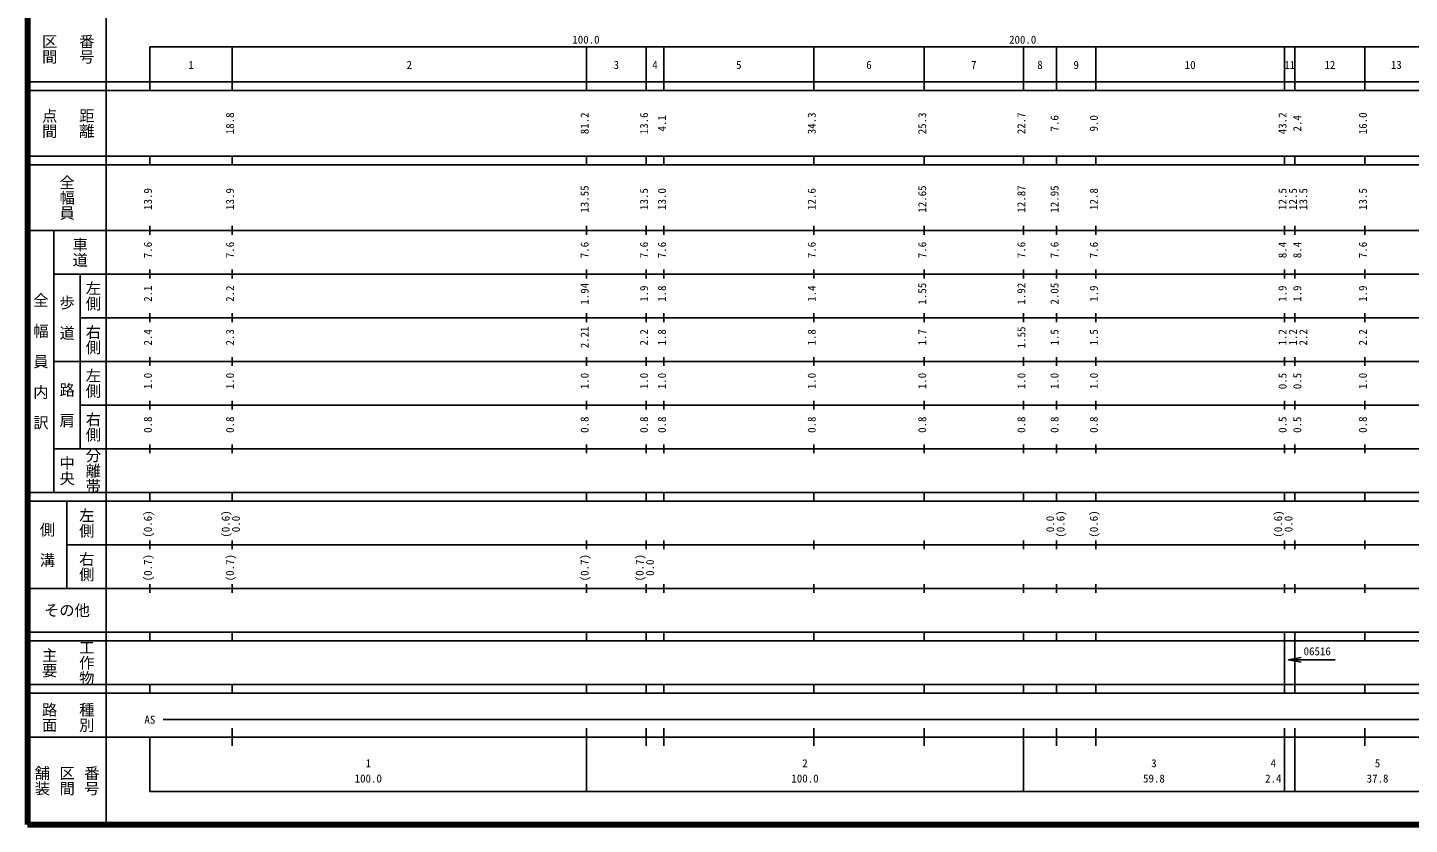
# Model space of a CAD drawing. Units: millimetres on the paper, enlarged 1000 times. Extents: x 40000 to 680000, y 20000 to 380000.
# Drawn here: x 40000 to 356389, y 20000 to 202409 of the extents above; entities that cross this region are included whole.
import ezdxf
from ezdxf.enums import TextEntityAlignment as Align

# ---------------------------------------------------------------- set-up
doc = ezdxf.new("R2010")
doc.units = ezdxf.units.MM
doc.header["$LTSCALE"] = 1000
doc.layers.add('M-TTL', color=2, linetype='Continuous', lineweight=140)
doc.layers.add('M-TTL-BAND', color=7, linetype='Continuous', lineweight=25)
doc.styles.add('@ＭＳ ゴシック', font='')
doc.styles.add('ＭＳ ゴシック', font='')
doc.styles.get('@ＭＳ ゴシック').set_extended_font_data('@MS Gothic')
doc.styles.get('ＭＳ ゴシック').set_extended_font_data('MS Gothic')

# ---------------------------------------------------------------- blocks, each defined once
blk = doc.blocks.new('open_arrow')
at = {"color": 0, "linetype": 'Continuous', "lineweight": -2}
blk.add_lwpolyline([(7.5, 1.25), (0, 0), (7.5, -1.25)], dxfattribs=at)

msp = doc.modelspace()

# ---------------------------------------------------------------- linework, layer by layer
at = {"layer": 'M-TTL'}
for p, q in [((40000, 380000), (40000, 20000)), ((40000, 20000), (680000, 20000))]:
    msp.add_line(p, q, dxfattribs=at)
at = {"layer": 'M-TTL-BAND'}
for p, q in [((58000, 370000), (58000, 20000)), ((68000, 198000), (579000, 198000)), ((68000, 198000), (68000, 188000)), ((86800, 188000), (86800, 198000)), ((168000, 188000), (168000, 198000)), ((181600, 188000), (181600, 198000)), ((185700, 188000), (185700, 198000)), ((220000, 188000), (220000, 198000)), ((245300, 188000), (245300, 198000)), ((268000, 188000), (268000, 198000)), ((275600, 188000), (275600, 198000)), ((284600, 188000), (284600, 198000)), ((327800, 188000), (327800, 198000)), ((330200, 188000), (330200, 198000)), ((346200, 188000), (346200, 198000)), ((40000, 190000), (579000, 190000)), ((40000, 188000), (579000, 188000)), ((40000, 173000), (579000, 173000)), ((40000, 171000), (579000, 171000)), ((68000, 171000), (68000, 173000)), ((86800, 171000), (86800, 173000)), ((168000, 171000), (168000, 173000)), ((181600, 171000), (181600, 173000)), ((185700, 171000), (185700, 173000)), ((220000, 171000), (220000, 173000)), ((245300, 171000), (245300, 173000)), ((268000, 171000), (268000, 173000)), ((275600, 171000), (275600, 173000)), ((284600, 171000), (284600, 173000)), ((327800, 171000), (327800, 173000)), ((327800, 171000), (327800, 173000)), ((330200, 171000), (330200, 173000)), ((330200, 171000), (330200, 173000)), ((346200, 171000), (346200, 173000)), ((40000, 156000), (579000, 156000)), ((46000, 96000), (46000, 156000)), ((68000, 155000), (68000, 157000)), ((86800, 155000), (86800, 157000)), ((168000, 155000), (168000, 157000)), ((181600, 155000), (181600, 157000)), ((185700, 155000), (185700, 157000)), ((220000, 155000), (220000, 157000)), ((245300, 155000), (245300, 157000)), ((268000, 155000), (268000, 157000)), ((275600, 155000), (275600, 157000)), ((284600, 155000), (284600, 157000)), ((327800, 155000), (327800, 157000)), ((330200, 155000), (330200, 157000)), ((346200, 155000), (346200, 157000)), ((46000, 146000), (579000, 146000)), ((52000, 146000), (52000, 106000)), ((68000, 145000), (68000, 147000)), ((86800, 145000), (86800, 147000)), ((168000, 145000), (168000, 147000)), ((181600, 145000), (181600, 147000)), ((185700, 145000), (185700, 147000)), ((220000, 145000), (220000, 147000)), ((245300, 145000), (245300, 147000)), ((268000, 145000), (268000, 147000)), ((275600, 145000), (275600, 147000)), ((284600, 145000), (284600, 147000)), ((327800, 145000), (327800, 147000)), ((330200, 145000), (330200, 147000)), ((346200, 145000), (346200, 147000)), ((68000, 135000), (68000, 137000)), ((86800, 135000), (86800, 137000)), ((168000, 135000), (168000, 137000)), ((181600, 135000), (181600, 137000)), ((185700, 135000), (185700, 137000)), ((220000, 135000), (220000, 137000)), ((245300, 135000), (245300, 137000)), ((268000, 135000), (268000, 137000)), ((275600, 135000), (275600, 137000)), ((284600, 135000), (284600, 137000)), ((327800, 135000), (327800, 137000)), ((330200, 135000), (330200, 137000)), ((346200, 135000), (346200, 137000)), ((52000, 136000), (579000, 136000)), ((68000, 125000), (68000, 127000)), ((86800, 125000), (86800, 127000)), ((168000, 125000), (168000, 127000)), ((181600, 125000), (181600, 127000)), ((185700, 125000), (185700, 127000)), ((220000, 125000), (220000, 127000)), ((245300, 125000), (245300, 127000)), ((268000, 125000), (268000, 127000)), ((275600, 125000), (275600, 127000)), ((284600, 125000), (284600, 127000)), ((327800, 125000), (327800, 127000)), ((330200, 125000), (330200, 127000)), ((346200, 125000), (346200, 127000)), ((46000, 126000), (579000, 126000)), ((52000, 116000), (579000, 116000)), ((68000, 115000), (68000, 117000)), ((86800, 115000), (86800, 117000)), ((168000, 115000), (168000, 117000)), ((181600, 115000), (181600, 117000)), ((185700, 115000), (185700, 117000)), ((220000, 115000), (220000, 117000)), ((245300, 115000), (245300, 117000)), ((268000, 115000), (268000, 117000)), ((275600, 115000), (275600, 117000)), ((284600, 115000), (284600, 117000)), ((327800, 115000), (327800, 117000)), ((330200, 115000), (330200, 117000)), ((346200, 115000), (346200, 117000)), ((46000, 106000), (579000, 106000)), ((68000, 105000), (68000, 107000)), ((86800, 105000), (86800, 107000)), ((168000, 105000), (168000, 107000)), ((181600, 105000), (181600, 107000)), ((185700, 105000), (185700, 107000)), ((220000, 105000), (220000, 107000)), ((245300, 105000), (245300, 107000)), ((268000, 105000), (268000, 107000)), ((275600, 105000), (275600, 107000)), ((284600, 105000), (284600, 107000)), ((327800, 105000), (327800, 107000)), ((330200, 105000), (330200, 107000)), ((346200, 105000), (346200, 107000)), ((40000, 96000), (579000, 96000)), ((68000, 94000), (68000, 96000)), ((86800, 94000), (86800, 96000)), ((168000, 94000), (168000, 96000)), ((181600, 94000), (181600, 96000)), ((185700, 94000), (185700, 96000)), ((220000, 94000), (220000, 96000)), ((245300, 94000), (245300, 96000)), ((268000, 94000), (268000, 96000)), ((275600, 94000), (275600, 96000)), ((284600, 94000), (284600, 96000)), ((327800, 94000), (327800, 96000)), ((330200, 94000), (330200, 96000)), ((346200, 94000), (346200, 96000)), ((40000, 94000), (579000, 94000)), ((49000, 94000), (49000, 74000)), ((49000, 84000), (579000, 84000)), ((68000, 83000), (68000, 85000)), ((86800, 83000), (86800, 85000)), ((168000, 83000), (168000, 85000)), ((181600, 83000), (181600, 85000)), ((185700, 83000), (185700, 85000)), ((220000, 83000), (220000, 85000)), ((245300, 83000), (245300, 85000)), ((268000, 83000), (268000, 85000)), ((275600, 83000), (275600, 85000)), ((284600, 83000), (284600, 85000)), ((327800, 83000), (327800, 85000)), ((330200, 83000), (330200, 85000)), ((346200, 83000), (346200, 85000)), ((40000, 74000), (579000, 74000)), ((68000, 73000), (68000, 75000)), ((86800, 73000), (86800, 75000)), ((168000, 73000), (168000, 75000)), ((181600, 73000), (181600, 75000)), ((185700, 73000), (185700, 75000)), ((220000, 73000), (220000, 75000)), ((245300, 73000), (245300, 75000)), ((268000, 73000), (268000, 75000)), ((275600, 73000), (275600, 75000)), ((284600, 73000), (284600, 75000)), ((327800, 73000), (327800, 75000)), ((330200, 73000), (330200, 75000)), ((346200, 73000), (346200, 75000)), ((40000, 64000), (579000, 64000)), ((68000, 62000), (68000, 64000)), ((86800, 62000), (86800, 64000)), ((168000, 62000), (168000, 64000)), ((181600, 62000), (181600, 64000)), ((185700, 62000), (185700, 64000)), ((220000, 62000), (220000, 64000)), ((245300, 62000), (245300, 64000)), ((268000, 62000), (268000, 64000)), ((275600, 62000), (275600, 64000)), ((284600, 62000), (284600, 64000)), ((327800, 62000), (327800, 64000)), ((330200, 62000), (330200, 64000)), ((346200, 62000), (346200, 64000)), ((40000, 62000), (579000, 62000)), ((327800, 52000), (327800, 62000)), ((330200, 52000), (330200, 62000)), ((328639, 57667), (339425, 57667)), ((40000, 52000), (579000, 52000)), ((68000, 50000), (68000, 52000)), ((86800, 50000), (86800, 52000)), ((168000, 50000), (168000, 52000)), ((181600, 50000), (181600, 52000)), ((185700, 50000), (185700, 52000)), ((220000, 50000), (220000, 52000)), ((245300, 50000), (245300, 52000)), ((268000, 50000), (268000, 52000)), ((275600, 50000), (275600, 52000)), ((284600, 50000), (284600, 52000)), ((327800, 50000), (327800, 52000)), ((330200, 50000), (330200, 52000)), ((346200, 50000), (346200, 52000)), ((40000, 50000), (579000, 50000)), ((71000, 44000), (565000, 44000)), ((86800, 38000), (86800, 42000)), ((168000, 27500), (168000, 42000)), ((181600, 38000), (181600, 42000)), ((185700, 38000), (185700, 42000)), ((220000, 38000), (220000, 42000)), ((245300, 38000), (245300, 42000)), ((268000, 27500), (268000, 42000)), ((275600, 38000), (275600, 42000)), ((284600, 38000), (284600, 42000)), ((327800, 27500), (327800, 42000)), ((330200, 27500), (330200, 42000)), ((346200, 38000), (346200, 42000)), ((40000, 40000), (579000, 40000)), ((68000, 40000), (68000, 27500)), ((68000, 27500), (579000, 27500))]:
    msp.add_line(p, q, dxfattribs=at)

# ---------------------------------------------------------------- block references
at = {"layer": 'M-TTL-BAND', "xscale": 400, "yscale": 400}
msp.add_blockref('open_arrow', (328639, 57667), dxfattribs=at)

# ---------------------------------------------------------------- texts
at = {"layer": 'M-TTL-BAND', "style": '@ＭＳ ゴシック'}
for s, p in [('区間', (45000, 197500)), ('番号', (53500, 197500)), ('点間', (45000, 180500)), ('距離', (53500, 180500)), ('全幅員', (49000, 163500)), ('車道', (52000, 151000)), ('左側', (55000, 141000)), ('全\u3000幅\u3000員\u3000内\u3000訳', (43000, 126000)), ('歩\u3000道', (49000, 136000)), ('右側', (55000, 131000)), ('左側', (55000, 121000)), ('路\u3000肩', (49000, 116000)), ('右側', (55000, 111000)), ('分離帯', (55000, 101000)), ('中央', (49000, 101000)), ('左側', (53500, 89000)), ('側\u3000溝', (44500, 84000)), ('右側', (53500, 79000)), ('主要', (45000, 57000)), ('工作物', (53500, 57000)), ('路面', (45000, 44500)), ('種別', (53500, 44500)), ('舗装', (43333, 30000)), ('区間', (49000, 30000)), ('番号', (54667, 30000))]:
    msp.add_text(s, height=2566, rotation=270, dxfattribs=at).set_placement(p, align=Align.MIDDLE_CENTER)
at = {"layer": 'M-TTL-BAND', "style": 'ＭＳ ゴシック'}
for s, p in [('100.0', (167844, 198195)), ('200.0', (267844, 198195)), ('1', (77400, 192405)), ('2', (127400, 192405)), ('3', (174800, 192405)), ('4', (183650, 192405)), ('5', (202850, 192405)), ('6', (232650, 192405)), ('7', (256650, 192405)), ('8', (271800, 192405)), ('9', (280100, 192405)), ('10', (306200, 192405)), ('11', (329000, 192405)), ('12', (338200, 192405)), ('13', (353400, 192405)), ('AS', (68000, 42500)), ('1', (118000, 32523)), ('2', (218000, 32523)), ('3', (297900, 32523)), ('4', (325236, 32523)), ('5', (349100, 32523)), ('100.0', (118000, 29033)), ('100.0', (218000, 29033)), ('59.8', (297900, 29033)), ('2.4', (325236, 29033)), ('37.8', (349100, 29033))]:
    msp.add_text(s, height=1833, dxfattribs=at).set_placement(p, align=Align.BOTTOM_CENTER)
for s, p in [('18.8', (87800, 180500)), ('81.2', (169000, 180500)), ('13.6', (182600, 180500)), ('4.1', (186700, 180500)), ('34.3', (221000, 180500)), ('25.3', (246300, 180500)), ('22.7', (269000, 180500)), ('7.6', (276600, 180500)), ('9.0', (285600, 180500)), ('43.2', (328800, 180500)), ('2.4', (332183, 180500)), ('16.0', (347200, 180500)), ('13.9', (69000, 163174)), ('13.9', (87800, 163174)), ('13.55', (169000, 163174)), ('13.5', (182600, 163174)), ('13.0', (186700, 163174)), ('12.6', (221000, 163174)), ('12.65', (246300, 163174)), ('12.87', (269000, 163174)), ('12.95', (276600, 163174)), ('12.8', (285600, 163174)), ('12.5', (328800, 163174)), ('12.5', (331183, 163174)), ('13.5', (333553, 163174)), ('13.5', (347200, 163174)), ('7.6', (69000, 151500)), ('7.6', (87800, 151500)), ('7.6', (169000, 151500)), ('7.6', (182600, 151500)), ('7.6', (186700, 151500)), ('7.6', (221000, 151500)), ('7.6', (246300, 151500)), ('7.6', (269000, 151500)), ('7.6', (276600, 151500)), ('7.6', (285600, 151500)), ('8.4', (328800, 151500)), ('8.4', (332183, 151500)), ('7.6', (347200, 151500)), ('2.1', (69000, 141500)), ('2.2', (87800, 141500)), ('1.94', (169000, 141500)), ('1.9', (182600, 141500)), ('1.8', (186700, 141500)), ('1.4', (221000, 141500)), ('1.55', (246300, 141500)), ('1.92', (269000, 141500)), ('2.05', (276600, 141500)), ('1.9', (285600, 141500)), ('1.9', (328800, 141500)), ('1.9', (332183, 141500)), ('1.9', (347200, 141500)), ('2.4', (69000, 131500)), ('2.3', (87800, 131500)), ('2.21', (169000, 131500)), ('2.2', (182600, 131500)), ('1.8', (186700, 131500)), ('1.8', (221000, 131500)), ('1.7', (246300, 131500)), ('1.55', (269000, 131500)), ('1.5', (276600, 131500)), ('1.5', (285600, 131500)), ('1.2', (328800, 131500)), ('1.2', (331183, 131500)), ('2.2', (333553, 131500)), ('2.2', (347200, 131500)), ('1.0', (69000, 121500)), ('1.0', (87800, 121500)), ('1.0', (169000, 121500)), ('1.0', (182600, 121500)), ('1.0', (186700, 121500)), ('1.0', (221000, 121500)), ('1.0', (246300, 121500)), ('1.0', (269000, 121500)), ('1.0', (276600, 121500)), ('1.0', (285600, 121500)), ('0.5', (328800, 121500)), ('0.5', (332183, 121500)), ('1.0', (347200, 121500)), ('0.8', (69000, 111500)), ('0.8', (87800, 111500)), ('0.8', (169000, 111500)), ('0.8', (182600, 111500)), ('0.8', (186700, 111500)), ('0.8', (221000, 111500)), ('0.8', (246300, 111500)), ('0.8', (269000, 111500)), ('0.8', (276600, 111500)), ('0.8', (285600, 111500)), ('0.5', (328800, 111500)), ('0.5', (332183, 111500)), ('0.8', (347200, 111500)), ('(0.6)', (69000, 88764)), ('(0.6)', (86800, 88764)), ('0.0', (89170, 88764)), ('0.0', (275600, 88764)), ('(0.6)', (277970, 88764)), ('(0.6)', (285600, 88764)), ('(0.6)', (327800, 88764)), ('0.0', (330170, 88764)), ('(0.7)', (69000, 78764)), ('(0.7)', (87800, 78764)), ('(0.7)', (169000, 78764)), ('(0.7)', (181600, 78764)), ('0.0', (183970, 78764))]:
    msp.add_text(s, height=1833, rotation=90, dxfattribs=at).set_placement(p, align=Align.BOTTOM_CENTER)
msp.add_text('その他', height=2566, dxfattribs=at).set_placement((49000, 69000), align=Align.MIDDLE_CENTER)
msp.add_text('06516', height=1833, dxfattribs=at).set_placement((332175, 58167), align=Align.BOTTOM_LEFT)

doc.saveas('drawing.dxf')
